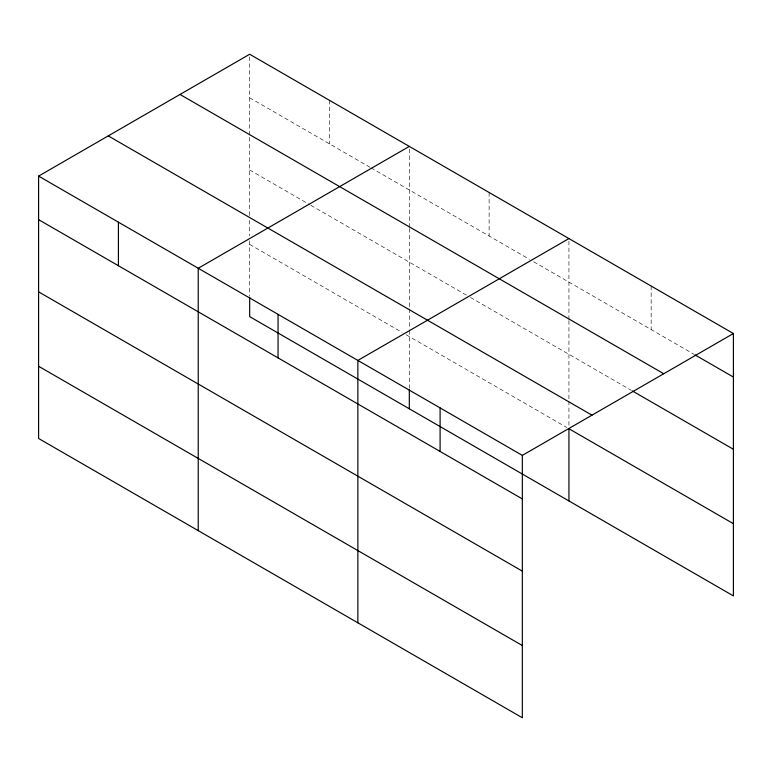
<?xml version="1.0" encoding="UTF-8"?>
<svg xmlns="http://www.w3.org/2000/svg" width="772" height="772" viewBox="0 0 772 772"><rect width="100%" height="100%" fill="white"/><g stroke="black" fill="none" stroke-linecap="round" stroke-linejoin="round"><path stroke-width="0.58" stroke-dasharray="3.86 2.9" d="M249.665 215.6L249.665 136.297M249.665 135.09L249.665 54.243M409.305 228.464L409.305 307.767M409.305 227.257L409.305 146.41M568.935 320.621L568.935 399.925M568.935 319.415L568.935 238.567M249.665 97.783L369.913 167.206M370.946 167.804L529.544 259.363M533.684 261.756L693.845 354.223M249.665 169.994L309.794 204.705M310.827 205.304L466.307 295.078M470.457 297.471L631.39 390.381M249.665 244.406L402.048 332.375M406.188 334.768L566.86 427.534M651.163 286.045L651.163 329.586M568.935 401.122L568.935 426.327M489.12 192.489L489.12 236.029M409.305 308.964L409.305 329.364M409.305 330.561L409.305 388.316M329.49 100.321L329.49 143.862M249.665 220.406L249.665 236M249.665 240.806L249.665 296.158"/><path stroke-width="1.16" d="M38.6 176.103L522.335 455.383L522.335 717.757L38.6 438.477L38.6 176.103L249.665 54.243L733.4 333.523L733.4 595.897L249.665 316.617L249.665 297.365M409.305 146.41L198.23 268.26L198.23 530.644M568.935 238.567L357.861 360.428L357.861 622.801M522.335 455.383L733.4 333.523M694.887 354.83L733.4 377.064M180.021 94.454L663.746 373.735M632.432 390.979L733.4 449.275M108.254 135.891L591.979 415.172M733.4 523.686L568.935 428.73L568.935 500.941M38.6 219.644L522.335 498.924M38.6 291.855L522.335 571.135M38.6 366.266L522.335 645.537M440.098 407.905L440.098 451.446M409.305 389.522L409.305 408.784M278.045 314.349L278.045 357.89M118.415 222.182L118.415 265.722"/></g></svg>
